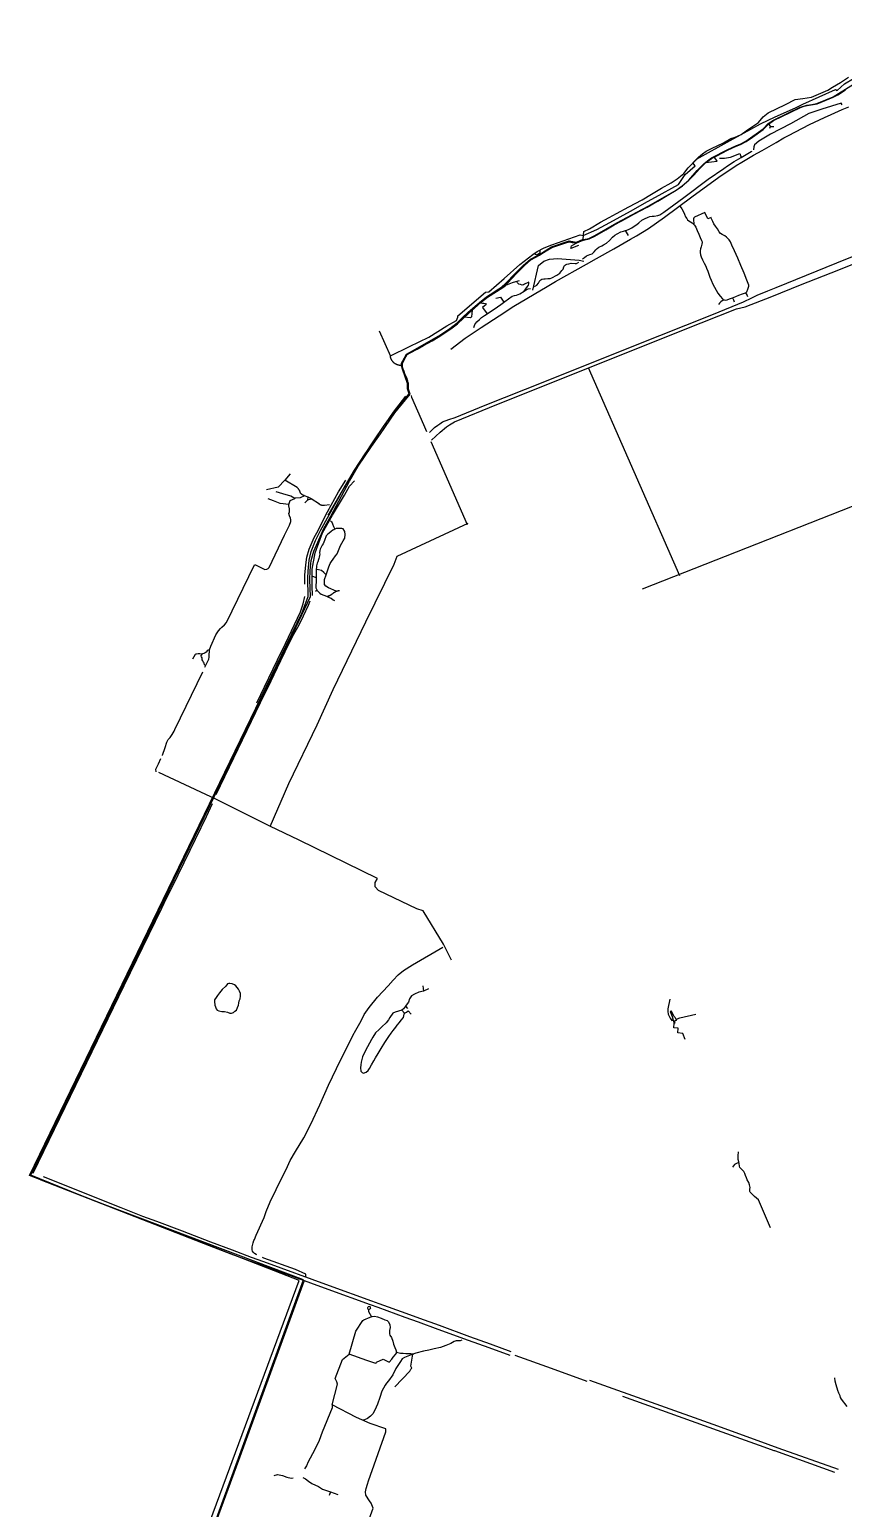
# Model space of a CAD drawing. Header units: inches. Extents: x 327545 to 344127, y 4677187 to 4689491.
# Drawn here: x 328353 to 330320, y 4683436 to 4687010 of the extents above; entities that cross this region are included whole.
import ezdxf

# ---------------------------------------------------------------- set-up
doc = ezdxf.new("R2010")
doc.units = ezdxf.units.IN
doc.header["$MEASUREMENT"] = 0
doc.layers.add('Trails', color=7, linetype='Continuous')

msp = doc.modelspace()

# ---------------------------------------------------------------- linework, layer by layer
at = {"layer": 'Trails'}
for p, q in [((330138.7635, 4686781.6508), (330143.8879, 4686776.0102)), ((330141.9536, 4686771.7547), (330143.8879, 4686776.0102)), ((330143.8879, 4686776.0102), (330151.6251, 4686775.6233)), ((330047.5603, 4686701.7335), (330069.6112, 4686710.6312)), ((330069.6112, 4686710.6312), (330072.8668, 4686700.8956)), ((329800.392, 4686512.5011), (329793.5985, 4686524.4182)), ((329680.0456, 4686487.8012), (329661.4764, 4686481.2246)), ((329197.5542, 4686282.3866), (329225.1025, 4686220.4966)), ((329702.724, 4686193.6255), (329924.3052, 4685690.9554)), ((329313.098, 4686037.5151), (329305.6227, 4686054.5845)), ((329411.3895, 4685813.0732), (329323.3921, 4686014.0092)), ((328982.9087, 4685936.2739), (328969.8638, 4685921.3773)), ((329026.073, 4685879.6889), (329017.6822, 4685883.4557)), ((329018.0834, 4685865.9806), (329025.7705, 4685873.4289)), ((329025.7705, 4685873.4289), (329026.073, 4685879.6889)), ((329025.7705, 4685873.4289), (329033.6718, 4685876.076)), ((329045.5214, 4685685.0289), (329035.9704, 4685688.7502)), ((329043.8227, 4685652.9379), (329047.4953, 4685655.2465)), ((329070.3157, 4685640.8028), (329077.1139, 4685637.7006)), ((328786.6956, 4685496.0809), (328787.7157, 4685511.0369)), ((329303.2143, 4684699.3118), (329304.829, 4684686.5221)), ((329316.7352, 4684692.0784), (329304.829, 4684686.5221)), ((329261.4486, 4684650.1578), (329266.6389, 4684644.0617)), ((329252.4413, 4684640.4845), (329259.2306, 4684633.055)), ((329908.5354, 4684616.0741), (329910.664, 4684608.9201)), ((329924.4165, 4684621.4959), (329963.1502, 4684630.8701)), ((328858.2485, 4683552.795), (329016.3637, 4683985.7735)), ((329167.6621, 4683794.0284), (329125.1011, 4683809.0273)), ((329189.6653, 4683786.2742), (329167.6621, 4683794.0284)), ((329281.5556, 4683809.6626), (329279.2365, 4683808.8241)), ((329080.0148, 4683476.3389), (329076.6862, 4683467.7907)), ((329080.0148, 4683476.3389), (329097.8265, 4683469.5237))]:
    msp.add_line(p, q, dxfattribs=at)
for points in [[(329866.1033, 4686605.1411), (329921.1998, 4686635.6201), (329937.604, 4686659.9618), (329961.6811, 4686681.1285), (329956.3895, 4686688.0077), (329964.8562, 4686697.0035), (330046.6126, 4686741.9828), (330096.3543, 4686769.4995), (330119.3731, 4686781.9349), (330154.8274, 4686798.8683), (330204.04, 4686820.8288), (330222.0317, 4686829.56), (330301.4068, 4686865.5434), (330305.111, 4686862.633), (330322.5735, 4686878.508), (330344.7986, 4686891.7372), (330362.7903, 4686896.2352), (330363.8486, 4686901.5268), (330389.5133, 4686910.2581), (330497.9926, 4686944.3894), (330592.4491, 4686976.6687), (330658.595, 4686999.6874), (330688.7576, 4687010.0062)], [(328766.6164, 4683345.2489), (329004.6415, 4683986.9321), (328352.6738, 4684240.7666), (329011.9171, 4685601.1874), (329026.0714, 4685639.5867), (329025.5601, 4685684.6434), (329026.5444, 4685701.3137), (329028.4947, 4685728.0312), (329033.0724, 4685748.5995), (329043.9391, 4685775.1921), (329055.9608, 4685799.429), (329110.8908, 4685898.2607), (329138.0344, 4685945.0178), (329208.5303, 4686050.3972), (329236.2005, 4686090.3867), (329270.2744, 4686129.8553), (329266.5097, 4686141.6649), (329266.3586, 4686154.9379), (329255.246, 4686186.5821), (329251.8594, 4686197.1655), (329251.9652, 4686203.9388), (329258.7386, 4686216.8505), (329264.0302, 4686225.9522), (329278.2119, 4686233.7839), (329318.1112, 4686256.0089), (329341.9237, 4686270.0848), (329365.2071, 4686285.3248), (329386.3738, 4686301.1998), (329399.9205, 4686314.6407), (329412.5147, 4686326.2824), (329424.0505, 4686336.5482), (329445.0056, 4686354.4553), (329457.1176, 4686363.7559), (329465.8895, 4686369.4826), (329486.9822, 4686383.3707), (329494.6127, 4686388.2364), (329503.2964, 4686396.0945), (329527.7043, 4686421.0315), (329546.8866, 4686440.6769), (329563.7538, 4686455.4274), (329580.9518, 4686464.2248), (329590.6752, 4686469.8472), (329607.7409, 4686480.8275), (329614.0909, 4686484.5978), (329657.0196, 4686499.1499), (329674.6144, 4686496.3056), (329691.1509, 4686503.251), (329692.8953, 4686522.4229), (329706.5706, 4686528.7692), (329733.2522, 4686544.2531), (329753.7651, 4686555.9694), (329771.8361, 4686565.733), (329801.1403, 4686581.3548), (329833.3749, 4686598.9293), (329855.8415, 4686612.1102), (329880.7501, 4686626.7556), (329903.7051, 4686639.4483), (329918.3572, 4686649.7001), (329933.9861, 4686662.3928), (329944.731, 4686675.5737), (329960.8483, 4686692.1719), (329970.1279, 4686701.4473), (329979.896, 4686709.7464), (329988.6873, 4686716.0927), (330001.4532, 4686722.5992), (330030.3777, 4686736.3978), (330048.1269, 4686746.911), (330058.6449, 4686750.1964), (330073.1071, 4686756.11), (330088.2268, 4686767.9374), (330114.5218, 4686785.6784), (330126.3545, 4686799.477), (330138.1873, 4686808.676), (330180.2593, 4686829.0454), (330203.2674, 4686840.8727), (330221.6739, 4686843.501), (330243.3673, 4686846.7864), (330282.8098, 4686863.8704), (330293.9852, 4686870.4411), (330313.0491, 4686882.2685), (330332.7703, 4686894.7529)], [(328782.498, 4683351.9208), (329015.2353, 4683988.8427), (328498.1387, 4684183.2648), (328355.3861, 4684241.8627), (328396.185, 4684324.4129), (328557.4753, 4684656.2011), (328798.9874, 4685156.1905), (328975.3061, 4685520.3637), (329031.5033, 4685639.7112), (329030.5044, 4685680.2517), (329031.3511, 4685702.6884), (329033.4677, 4685726.8185), (329039.9325, 4685749.1967), (329046.1767, 4685764.1193), (329064.3711, 4685804.2886), (329080.6695, 4685833.922), (329125.9487, 4685919.0516), (329146.7186, 4685954.6382), (329179.527, 4686002.2633), (329201.2228, 4686033.0873), (329235.6187, 4686084.0197), (329273.0574, 4686128.602), (329268.5534, 4686141.0882), (329268.5005, 4686148.1261), (329268.77, 4686155.1776), (329262.5738, 4686168.0228), (329258.605, 4686183.4216), (329253.3663, 4686194.3225), (329253.3663, 4686203.6358), (329265.7488, 4686225.5963), (329289.138, 4686237.9259), (329307.5001, 4686248.7738), (329330.5189, 4686261.5268), (329356.7127, 4686277.9839), (329374.334, 4686289.7843), (329386.6636, 4686299.6798), (329405.7136, 4686318.3065), (329430.472, 4686340.1773), (329438.7287, 4686347.7511), (329444.4023, 4686352.5599), (329451.3821, 4686357.662), (329458.0231, 4686363.2464), (329468.7784, 4686369.9652), (329495.303, 4686387.56), (329502.6043, 4686393.7658), (329547.8481, 4686440.0151), (329564.464, 4686454.8317), (329580.9211, 4686463.2455), (329590.2344, 4686468.5901), (329614.7349, 4686483.9227), (329657.0022, 4686498.0118), (329674.9277, 4686495.1676), (329691.7288, 4686502.3113), (329705.0903, 4686505.4202), (329719.1794, 4686511.9686), (329772.6498, 4686542.9936), (329834.683, 4686575.9787), (329849.7326, 4686584.329), (329915.5668, 4686622.234), (329930.3572, 4686632.7427), (329946.4569, 4686646.3111), (329966.8553, 4686669.093), (329972.1469, 4686674.808), (329979.9274, 4686683.0608), (329983.6183, 4686686.3019), (329987.4415, 4686689.6225), (329994.4755, 4686694.8688), (330001.463, 4686699.6697), (330039.228, 4686719.7358), (330061.4196, 4686729.6958), (330070.225, 4686733.0402), (330084.119, 4686739.9923), (330126.2605, 4686770.3938), (330138.2461, 4686783.3717), (330151.3025, 4686791.1918), (330215.8421, 4686822.2236), (330224.1301, 4686825.2024), (330232.1073, 4686827.0677), (330243.8408, 4686829.0931), (330256.0059, 4686831.193), (330295.4089, 4686847.5465), (330344.82, 4686878.344)], [(329871.3352, 4686595.6878), (329893.7118, 4686608.7334), (329916.1141, 4686621.6222), (329931.3988, 4686632.3877), (329946.036, 4686644.9629), (329957.3698, 4686657.6958), (329973.1214, 4686674.6306), (329982.395, 4686684.0954), (329987.6113, 4686688.6747), (329992.3051, 4686691.9202), (330001.0963, 4686698.2666), (330013.8369, 4686705.2483), (330040.3164, 4686718.7526), (330060.954, 4686728.5528), (330071.0539, 4686732.3702), (330084.83, 4686739.369), (330100.6358, 4686750.1112), (330126.3998, 4686768.6074), (330138.7635, 4686781.6508), (330151.4692, 4686790.0717), (330193.2073, 4686810.4447), (330216.1268, 4686821.6234), (330224.8912, 4686824.7322), (330232.5972, 4686826.3197), (330256.3767, 4686830.2223), (330295.5682, 4686846.6596), (330306.3942, 4686852.615), (330325.4581, 4686864.4423)], [(330317.3096, 4686828.5432), (330314.4921, 4686832.4914), (330267.6823, 4686817.4039), (330236.7337, 4686806.9588), (330191.8582, 4686782.5867), (330144.2748, 4686757.0541), (330116.0341, 4686740.0324), (330105.589, 4686731.5215), (330103.2678, 4686726.4924), (330103.1796, 4686719.5642)], [(329371.1633, 4686237.2805), (329405.5328, 4686264.0299), (329444.8235, 4686290.2237), (329487.8448, 4686318.5606), (329523.0874, 4686341.5794), (329604.2882, 4686389.2839), (329624.5288, 4686400.952), (329699.0224, 4686442.8919), (329723.4303, 4686456.9479), (329765.003, 4686480.4628), (329805.4843, 4686503.5477), (329819.8049, 4686511.8821), (329848.7107, 4686529.4439), (329887.6376, 4686556.8945), (329953.7505, 4686605.8425), (330019.235, 4686653.3022), (330060.5763, 4686681.2489), (330074.2023, 4686689.3848), (330103.1743, 4686706.3843), (330123.6134, 4686718.1253), (330157.5132, 4686737.4729), (330176.4971, 4686748.0894), (330187.4343, 4686754.152), (330237.9349, 4686780.4528), (330274.8113, 4686797.6838), (330290.8848, 4686804.6622), (330317.1444, 4686816.5228), (330333.6481, 4686823.4146)], [(329319.8358, 4686036.1103), (329323.7384, 4686040.079), (329331.8743, 4686048.0165), (329339.3488, 4686053.9741), (329344.3071, 4686057.615), (329351.3212, 4686061.7087), (329365.9023, 4686067.5814), (329381.1914, 4686072.8153), (329454.1504, 4686102.118), (329598.0841, 4686159.3894), (329809.6648, 4686243.8664), (330006.1738, 4686322.3836), (330079.0213, 4686351.6747), (330098.8258, 4686361.3769), (330111.6052, 4686367.8063), (330137.541, 4686378.6608), (330157.3451, 4686386.7174), (330303.9559, 4686446.0338), (331078.2357, 4686756.8872)], [(329886.1245, 4686569.1436), (329934.3571, 4686604.3225), (329993.227, 4686648.1111), (330030.7979, 4686674.5695), (330040.323, 4686680.7872), (330056.198, 4686691.3706), (330072.8668, 4686700.8956), (330097.4731, 4686715.3154), (330099.1929, 4686716.3738)], [(329987.6113, 4686688.6747), (330015.0643, 4686692.0621), (330008.0502, 4686702.0773)], [(330020.8672, 4686699.0255), (330032.4729, 4686699.0255), (330047.5603, 4686701.7335)], [(329225.0112, 4686221.3704), (329270.8527, 4686243.7714), (329318.0809, 4686266.3933), (329361.7372, 4686293.7777), (329384.756, 4686307.2715), (329388.3279, 4686314.8121), (329388.3279, 4686317.9871), (329455.003, 4686375.5341), (329462.9406, 4686376.3279), (329499.85, 4686408.4748), (329537.9501, 4686442.6061), (329569.3033, 4686466.8155), (329579.622, 4686473.5624), (329596.5554, 4686482.9552), (329615.6055, 4686489.8343), (329683.6035, 4686514.1761), (329691.2764, 4686512.5886), (329723.8203, 4686526.8761), (329755.8349, 4686544.074), (329805.3121, 4686571.0616), (329846.5872, 4686594.345), (329866.1033, 4686605.1411)], [(329254.0194, 4686198.708), (329254.0194, 4686203.3892), (329257.9266, 4686211.2), (329262.3222, 4686219.4991), (329265.7411, 4686224.8691), (329274.5323, 4686229.7509), (329289.6728, 4686237.5618), (329305.3018, 4686246.8373), (329325.8147, 4686258.0654), (329344.8624, 4686269.2936), (329361.4682, 4686280.0336), (329374.655, 4686289.309), (329387.3535, 4686299.0726), (329401.5172, 4686312.7416), (329413.7274, 4686323.9698), (329428.3795, 4686337.1507), (329444.9852, 4686351.7961), (329459.6373, 4686363.0243), (329496.7559, 4686386.4569), (329503.5936, 4686391.8269), (329516.7805, 4686406.9605), (329532.4094, 4686422.5823), (329549.0152, 4686440.1568), (329564.6441, 4686453.8259), (329585.6454, 4686465.054), (329595.4135, 4686470.9122), (329605.67, 4686477.7468), (329614.9496, 4686483.1167), (329634.9742, 4686489.9513), (329646.6959, 4686493.8567), (329657.2448, 4686496.9321), (329664.5305, 4686495.6574), (329671.1186, 4686494.3477), (329674.0465, 4686493.8567), (329682.863, 4686497.6323), (329691.629, 4686501.1794), (329705.3043, 4686504.5967), (329718.9796, 4686510.943), (329745.6612, 4686526.4269), (329766.1742, 4686538.1433), (329784.2451, 4686547.9069), (329813.5493, 4686563.5286), (329845.784, 4686581.1031), (329868.8078, 4686594.2144), (329871.3352, 4686595.6878)], [(329925.545, 4686582.5674), (329929.7631, 4686576.9458), (329932.6755, 4686571.0231), (329935.588, 4686563.8958), (329938.8018, 4686557.3707), (329941.5134, 4686553.3553), (329943.6225, 4686550.0427), (329946.4346, 4686547.8342), (329950.1505, 4686545.3246), (329954.5694, 4686542.9153), (329957.281, 4686540.8072), (329958.7725, 4686539.0279)], [(329324.5983, 4686018.123), (329345.0374, 4686037.173), (329360.251, 4686049.6084), (329368.2546, 4686055.0986), (329379.8963, 4686061.9116), (329482.5548, 4686104.0466), (329976.3003, 4686301.2136), (330061.5625, 4686335.2126), (330082.5969, 4686339.7105), (330146.7849, 4686365.3245), (330216.1092, 4686393.431), (330309.1898, 4686429.6911), (330591.7067, 4686543.2948)], [(329689.6171, 4686455.8909), (329693.8504, 4686459.4628), (329699.2744, 4686463.0347), (329707.3442, 4686466.2097), (329713.165, 4686468.3264), (329717.3984, 4686472.5597), (329722.0286, 4686478.116), (329724.8067, 4686481.0264), (329728.7755, 4686483.9368), (329735.9192, 4686487.7733), (329740.4172, 4686489.7577), (329747.5609, 4686494.1233), (329754.3078, 4686500.341), (329761.5839, 4686508.2785), (329767.4047, 4686513.3056), (329772.8287, 4686516.7452), (329782.2214, 4686521.3754), (329788.836, 4686523.0952), (329793.5985, 4686524.4182), (329796.7735, 4686525.4765), (329802.5944, 4686527.8578), (329808.2829, 4686530.5036), (329814.6329, 4686534.7369), (329820.8507, 4686538.838), (329825.3486, 4686542.6744), (329833.0215, 4686549.1568), (329839.2392, 4686552.9932), (329847.9705, 4686556.8297), (329852.2038, 4686558.1526), (329857.6278, 4686558.9464), (329862.3903, 4686559.4755), (329871.1216, 4686560.5339), (329876.6778, 4686562.2537), (329886.1245, 4686569.1436)], [(330083.5507, 4686373.6932), (330085.1576, 4686374.6971), (330086.6641, 4686376.4036), (330089.4761, 4686382.9287), (330091.083, 4686387.7472), (330091.3843, 4686390.2568), (330091.2838, 4686392.3649), (330090.2795, 4686396.4806), (330086.4632, 4686404.7122), (330079.9405, 4686421.0423), (330072.3079, 4686439.8143), (330064.876, 4686457.984), (330056.7412, 4686474.949), (330050.3127, 4686488.7718), (330046.7977, 4686497.0034), (330043.6843, 4686502.2234), (330040.8723, 4686505.3354), (330037.1563, 4686508.4473), (330033.2395, 4686511.2581), (330027.2137, 4686514.8719), (330023.2969, 4686517.482), (330019.6814, 4686521.4973), (330015.7647, 4686528.1228), (330011.2452, 4686535.0493), (330007.2281, 4686540.4701), (330004.1146, 4686546.192), (330001.403, 4686552.8175), (330000.0987, 4686555.6611), (329992.1693, 4686552.3277), (329985.2032, 4686567.5869), (329960.2292, 4686556.5499), (329958.8953, 4686555.4388), (329957.9319, 4686552.9203), (329957.5614, 4686550.55), (329957.6355, 4686547.6611), (329958.1543, 4686542.9205), (329958.7725, 4686539.0279)], [(329958.7725, 4686539.0279), (329960.3944, 4686537.093), (329963.0056, 4686532.676), (329966.6211, 4686524.6453), (329970.5379, 4686515.711), (329974.0529, 4686507.5798), (329977.3671, 4686500.2517), (329978.7731, 4686496.7382), (329978.6801, 4686495.1464), (329978.178, 4686491.4321), (329976.3702, 4686485.2082), (329974.7633, 4686479.7875), (329973.759, 4686475.5713), (329973.8595, 4686471.0539), (329974.4621, 4686465.7335), (329976.1694, 4686460.6139), (329979.3832, 4686453.5869), (329983.7017, 4686445.3554), (329987.2167, 4686438.5292), (329989.3257, 4686433.3092), (329992.4391, 4686426.1818), (329994.9499, 4686418.8537), (329997.2597, 4686411.8268), (330000.2938, 4686404.2103), (330004.3111, 4686395.0753), (330008.1274, 4686387.6468), (330012.3455, 4686380.0175), (330016.5636, 4686372.8902), (330021.8864, 4686365.3613), (330027.8118, 4686359.2378), (330029.1174, 4686357.732), (330030.7243, 4686357.0293)], [(329586.0324, 4686477.1182), (329586.1757, 4686469.6214), (329583.2124, 4686467.0814), (329578.5557, 4686465.388), (329575.5923, 4686466.2347), (329572.8782, 4686469.153)], [(329661.4764, 4686481.2246), (329663.0239, 4686487.0275), (329674.0465, 4686493.8567)], [(329569.5256, 4686380.542), (329583.3312, 4686439.8309), (329595.7106, 4686450.6629), (329610.0244, 4686455.3052), (329628.5935, 4686456.8526), (329681.2062, 4686452.5972), (329692.292, 4686450.72)], [(329573.597, 4686389.2158), (329579.2856, 4686392.5231), (329582.8575, 4686397.2856), (329586.5616, 4686403.2388), (329591.3242, 4686406.8106), (329596.219, 4686408.0013), (329598.8648, 4686407.869), (329605.744, 4686408.3981), (329611.5648, 4686408.6627), (329615.4013, 4686410.1179), (329627.1753, 4686416.7325), (329634.319, 4686421.2305), (329639.743, 4686427.5805), (329642.3888, 4686430.7555), (329644.3732, 4686436.444), (329646.2253, 4686439.7513), (329648.4743, 4686441.868), (329651.7816, 4686443.1909), (329656.4118, 4686444.117), (329662.3649, 4686445.1753), (329671.6254, 4686444.9107), (329675.0649, 4686444.9107), (329680.3566, 4686447.6888)], [(329535.9477, 4686402.8462), (329527.7323, 4686400.4772), (329519.5961, 4686397.8491), (329511.5472, 4686394.9648), (329503.5936, 4686391.8269)], [(329548.4616, 4686377.7064), (329556.1345, 4686389.2158), (329559.1772, 4686392.3908), (329559.7064, 4686395.9627), (329559.5741, 4686399.5346), (329549.2553, 4686394.7721), (329546.7418, 4686393.4492), (329543.3022, 4686392.5231), (329539.3334, 4686393.5814), (329535.2324, 4686394.9044), (329532.5865, 4686398.0794), (329530.866, 4686401.3808)], [(329426.4967, 4686290.1126), (329429.4732, 4686297.0579), (329433.7727, 4686303.3418), (329440.0566, 4686309.6257), (329445.3483, 4686314.2559), (329452.2936, 4686319.2168), (329475.7754, 4686334.4304), (329492.3119, 4686345.6752), (329501.2416, 4686352.6206), (329519.101, 4686365.8497), (329524.649, 4686366.9908), (329530.073, 4686368.0491), (329538.1428, 4686371.3564), (329548.4616, 4686377.7064), (329553.3564, 4686380.8814), (329557.9866, 4686383.2627), (329563.8074, 4686384.4533)], [(329479.5616, 4686360.5586), (329490.7799, 4686363.7336), (329499.3028, 4686351.1125)], [(330030.7243, 4686357.0293), (330032.6325, 4686356.5274), (330035.9467, 4686356.427), (330039.4617, 4686356.5274), (330045.0859, 4686359.037), (330051.9151, 4686361.7474)], [(330051.9151, 4686361.7474), (330060.05, 4686365.1605), (330067.4819, 4686368.4732), (330075.918, 4686371.5851), (330081.3413, 4686373.2917), (330083.5507, 4686373.6932)], [(330051.9151, 4686361.7474), (330054.1093, 4686356.6188), (330056.3318, 4686351.8563)], [(330083.5507, 4686373.6932), (330085.3831, 4686371.1445), (330087.1293, 4686367.4932), (330088.4787, 4686364.6357)], [(329422.2895, 4686331.6722), (329421.3531, 4686315.6852), (329418.6014, 4686313.3568), (329403.5889, 4686314.6467)], [(329442.8423, 4686349.9062), (329447.5998, 4686348.7052), (329450.9865, 4686348.9169), (329455.0082, 4686347.6469), (329456.7015, 4686345.7419), (329447.5998, 4686338.5452), (329458.6582, 4686323.3404)], [(330030.7243, 4686357.0293), (330026.7248, 4686354.6344), (330023.788, 4686352.3325), (330020.4542, 4686348.9988), (330018.4698, 4686345.665)], [(329254.0194, 4686198.708), (329253.1494, 4686198.5851), (329252.2757, 4686198.4928), (329251.3993, 4686198.431), (329250.5213, 4686198.3999), (329249.6427, 4686198.3995), (329248.7646, 4686198.4297), (329247.8882, 4686198.4906), (329247.0143, 4686198.582), (329246.1443, 4686198.704), (329245.279, 4686198.8562), (329244.4195, 4686199.0386), (329243.567, 4686199.2508), (329242.7224, 4686199.4927), (329241.8867, 4686199.764), (329241.061, 4686200.0643), (329240.2464, 4686200.3932), (329239.4437, 4686200.7504), (329238.6539, 4686201.1354), (329237.8781, 4686201.5478), (329237.1172, 4686201.987), (329236.3721, 4686202.4525), (329235.6437, 4686202.9437), (329234.9328, 4686203.4601), (329234.2405, 4686204.001), (329233.5675, 4686204.5657), (329232.9146, 4686205.1536), (329232.2826, 4686205.7639), (329231.6723, 4686206.396), (329231.0845, 4686207.049), (329230.5199, 4686207.7221), (329229.9791, 4686208.4145), (329229.4628, 4686209.1253), (329228.9716, 4686209.8538), (329228.5062, 4686210.599), (329228.0671, 4686211.36), (329227.6549, 4686212.1358), (329227.27, 4686212.9256), (329226.9129, 4686213.7284), (329226.584, 4686214.5431), (329226.2838, 4686215.3688), (329226.0127, 4686216.2045), (329225.7709, 4686217.0491), (329225.5587, 4686217.9017), (329225.3765, 4686218.7612), (329225.2243, 4686219.6265), (329225.1025, 4686220.4966), (329225.0112, 4686221.3704)], [(329268.2547, 4686143.9985), (329268.1797, 4686157.1026), (329267.2102, 4686160.2642), (329264.7643, 4686168.2402), (329259.3918, 4686179.4683), (329254.0194, 4686194.1137), (329254.0194, 4686198.708)], [(329138.0344, 4685945.0178), (329164.1196, 4685984.686), (329169.6889, 4685992.981), (329178.553, 4686006.1832), (329193.1392, 4686027.908), (329222.0639, 4686070.1723), (329232.6102, 4686085.7572), (329262.3808, 4686124.1448)], [(329305.6227, 4686054.5845), (329276.7459, 4686120.5226), (329275.6597, 4686125.3293)], [(329074.8698, 4685836.2117), (329077.7412, 4685841.158), (329138.0344, 4685945.0178)], [(330555.3044, 4685942.5655), (330542.1994, 4685936.6488), (329833.9969, 4685657.7283)], [(328969.8638, 4685921.3773), (328954.0235, 4685904.1531), (328925.6043, 4685897.8686)], [(329017.6822, 4685883.4557), (329016.6857, 4685883.9031), (329016.227, 4685884.0123), (329015.7723, 4685884.1373), (329015.3223, 4685884.2781), (329014.8774, 4685884.4343), (329014.4382, 4685884.6059), (329014.0052, 4685884.7925), (329013.5789, 4685884.9941), (329013.1599, 4685885.2103), (329012.7486, 4685885.4409), (329012.3455, 4685885.6856), (329011.9512, 4685885.9442), (329011.5661, 4685886.2162), (329011.1906, 4685886.5014), (329010.8252, 4685886.7995), (329010.4704, 4685887.11), (329010.1265, 4685887.4327), (329009.7941, 4685887.767), (329009.4734, 4685888.1127), (329009.1649, 4685888.4693), (329008.8689, 4685888.8364), (329008.5858, 4685889.2135), (329008.316, 4685889.6001), (329008.0597, 4685889.9959), (329007.8173, 4685890.4004), (329007.589, 4685890.813), (329007.3752, 4685891.2332), (329007.176, 4685891.6607), (329006.9918, 4685892.0947), (329006.8228, 4685892.5349), (329006.6691, 4685892.9807), (329006.4198, 4685893.7034), (329006.1454, 4685894.417), (329005.8463, 4685895.1206), (329005.5229, 4685895.8134), (329005.1756, 4685896.4945), (329004.8046, 4685897.163), (329004.4106, 4685897.8182), (329003.994, 4685898.4593), (329003.5553, 4685899.0854), (329003.0951, 4685899.6959), (329002.6138, 4685900.2899), (329002.1121, 4685900.8668), (329001.5906, 4685901.4259), (329001.0499, 4685901.9664), (329000.4907, 4685902.4878), (328999.9137, 4685902.9893), (328969.8638, 4685921.3773)], [(329018.2852, 4685669.7258), (329018.0585, 4685691.6334), (329020.2696, 4685716.319), (329022.8786, 4685735.2309), (329028.6834, 4685754.4985), (329040.7749, 4685782.3221), (329046.9132, 4685793.5405), (329073.2128, 4685844.748), (329099.5654, 4685892.6906), (329117.266, 4685921.3451)], [(329036.3665, 4685642.4555), (329035.5229, 4685666.0666), (329035.5229, 4685706.0747), (329043.1868, 4685745.2315), (329061.0415, 4685794.0455), (329085.1715, 4685836.8022), (329113.6408, 4685884.9565), (329125.8116, 4685906.9699), (329137.8442, 4685919.1823)], [(328979.5491, 4685862.0349), (328958.4197, 4685864.583), (328942.22, 4685871.3328), (328929.8003, 4685875.9227)], [(328979.5491, 4685862.0349), (328982.9892, 4685871.8728), (328993.8413, 4685877.0944), (328984.4126, 4685882.4393), (328964.7276, 4685887.7476), (328949.1345, 4685892.9453)], [(328983.1139, 4685829.174), (328980.7374, 4685835.1128), (328979.5491, 4685840.6556), (328980.7374, 4685844.6147), (328980.7374, 4685851.7412), (328979.5491, 4685858.8676), (328979.5491, 4685862.0349)], [(329017.6822, 4685883.4557), (329006.9021, 4685878.5496), (328995.0218, 4685877.6186), (328993.8413, 4685877.0944)], [(329033.6718, 4685876.076), (329032.7589, 4685876.6875), (329026.073, 4685879.6889)], [(329077.4843, 4685861.3254), (329065.6041, 4685860.1616), (329065.0914, 4685860.0612), (329064.5754, 4685859.9786), (329064.057, 4685859.914), (329063.5366, 4685859.8674), (329063.0149, 4685859.8388), (329062.4925, 4685859.8283), (329061.9701, 4685859.8359), (329061.4482, 4685859.8616), (329060.9276, 4685859.9054), (329060.4088, 4685859.9672), (329059.8924, 4685860.0469), (329059.3791, 4685860.1445), (329058.8695, 4685860.2598), (329058.3642, 4685860.3926), (329057.8638, 4685860.543), (329057.3689, 4685860.7105), (329056.8801, 4685860.8951), (329056.398, 4685861.0965), (329055.9232, 4685861.3145), (329055.4562, 4685861.5488), (329054.9976, 4685861.7992), (329054.5479, 4685862.0653), (329054.1078, 4685862.3468), (329053.6776, 4685862.6434), (329053.258, 4685862.9547), (329033.6718, 4685876.076)], [(328926.0134, 4685705.7625), (328929.5782, 4685707.7421), (328931.5588, 4685710.1176), (328968.7917, 4685788.5086), (328980.7374, 4685812.1497), (328984.3022, 4685820.8598), (328984.3022, 4685825.2149), (328983.1139, 4685829.174)], [(328934.3014, 4685084.3411), (328979.8554, 4685188.1814), (329048.1327, 4685330.0199), (329086.5387, 4685415.3363), (329165.4843, 4685578.504), (329233.7616, 4685718.2096), (329241.2294, 4685737.4057), (329413.0388, 4685816.9097)], [(329090.7136, 4685802.8379), (329088.0115, 4685801.2405), (329085.7096, 4685799.9705), (329082.09, 4685796.716), (329076.6609, 4685793.3823), (329073.3624, 4685790.7568), (329070.0727, 4685786.4767), (329065.469, 4685775.6817), (329062.2102, 4685767.4602), (329060.4243, 4685764.1661), (329058.6383, 4685760.6736), (329057.1699, 4685757.2208), (329055.5427, 4685754.395), (329054.4843, 4685751.3258), (329053.8651, 4685745.6449), (329054.061, 4685742.33), (329053.8493, 4685738.9433), (329053.1085, 4685734.9216), (329052.156, 4685732.0641), (329051.4152, 4685729.3125), (329049.4604, 4685723.6223), (329047.8168, 4685720.3166), (329046.5468, 4685713.7549), (329045.3247, 4685701.947), (329045.5214, 4685685.0289)], [(329069.7519, 4685692.1625), (329076.264, 4685711.9566), (329079.7036, 4685719.4973), (329082.4817, 4685724.6567), (329086.3182, 4685730.0145), (329092.4698, 4685738.4812), (329096.2346, 4685742.9287), (329104.1776, 4685762.8229), (329111.1891, 4685774.4117), (329114.4435, 4685780.9998), (329115.5247, 4685789.8292), (329114.8844, 4685797.1879), (329110.6511, 4685803.1411), (329107.2501, 4685804.26), (329096.8982, 4685804.4254), (329093.5579, 4685803.9954), (329090.7136, 4685802.8379)], [(329079.9153, 4685822.9099), (329082.5346, 4685820.1318), (329084.0428, 4685817.9093), (329084.9159, 4685815.2899), (329087.7734, 4685808.8605), (329089.4403, 4685806.1617), (329090.7136, 4685802.8379)], [(328828.9701, 4685577.0904), (328896.7024, 4685716.4522), (328898.6828, 4685716.4522), (328921.6564, 4685705.3666), (328926.0134, 4685705.7625)], [(329045.5214, 4685685.0289), (329045.5893, 4685679.1928), (329045.457, 4685673.9011), (329044.6826, 4685668.4161), (329045.0133, 4685661.14), (329046.1378, 4685657.5681), (329047.0639, 4685655.9145), (329047.5461, 4685655.2855), (329050.8882, 4685651.303), (329054.3807, 4685648.0089), (329057.813, 4685645.5576), (329070.3157, 4685640.8028)], [(329069.7519, 4685692.1625), (329064.4603, 4685697.9833), (329058.3087, 4685703.0104), (329051.0326, 4685704.7963), (329046.2372, 4685705.3098)], [(329094.0396, 4685652.6115), (329075.4703, 4685660.5612), (329068.7234, 4685664.9269), (329065.7468, 4685669.3586), (329065.2838, 4685674.9149), (329065.6806, 4685681.2649), (329069.7519, 4685692.1625)], [(329077.1087, 4685642.1181), (329077.1855, 4685642.1622), (329077.2638, 4685642.2036), (329077.3435, 4685642.2423), (329077.7148, 4685642.4147), (329079.6478, 4685643.3349), (329080.0127, 4685643.5207), (329080.3712, 4685643.7182), (329080.723, 4685643.9275), (329081.0679, 4685644.1482), (329081.4052, 4685644.3801), (329081.7347, 4685644.6229), (329086.418, 4685648.1533), (329087.0404, 4685648.6456), (329087.679, 4685649.1166), (329088.3334, 4685649.5655), (329089.0026, 4685649.9919), (329089.686, 4685650.3954), (329090.3827, 4685650.7753), (329091.219, 4685651.1607), (329091.9053, 4685651.5592), (329092.6047, 4685651.9341), (329093.3164, 4685652.285), (329094.0396, 4685652.6115)], [(329094.0396, 4685652.6115), (329094.7736, 4685652.9132), (329095.5173, 4685653.1898), (329096.2701, 4685653.4409), (329097.031, 4685653.6663), (329097.799, 4685653.8656), (329098.5734, 4685654.0387), (329099.3533, 4685654.1854), (329100.1377, 4685654.3055), (329100.9257, 4685654.3988), (329101.7165, 4685654.4653)], [(328803.4673, 4685161.8017), (328889.5422, 4685339.0483), (328910.9999, 4685383.7895), (328928.4889, 4685419.2966), (328960.1861, 4685485.5219), (328982.0672, 4685530.1308), (328991.1783, 4685548.6619), (329004.2305, 4685571.1736), (329014.5758, 4685593.2928), (329026.6337, 4685619.2109), (329031.271, 4685629.6466)], [(328902.33, 4685383.3336), (328920.4276, 4685421.3702), (328952.0189, 4685486.9341), (328971.2277, 4685526.066), (328992.8971, 4685572.5799), (329007.8196, 4685602.9806), (329013.8521, 4685622.4275), (329017.823, 4685639.8087)], [(329070.3157, 4685640.8028), (329071.1663, 4685640.687), (329072.0237, 4685640.6458), (329072.8816, 4685640.6794), (329073.7332, 4685640.7877), (329074.572, 4685640.9698), (329075.3919, 4685641.2243), (329077.1087, 4685642.1181)], [(329077.1139, 4685637.7006), (329077.0385, 4685637.7471), (329076.9648, 4685637.7962), (329076.8928, 4685637.8478), (329076.8226, 4685637.9019), (329076.7543, 4685637.9583), (329076.688, 4685638.0171), (329076.6238, 4685638.0781), (329076.5617, 4685638.1413), (329076.5018, 4685638.2065), (329076.4442, 4685638.2739), (329076.389, 4685638.3431), (329076.3362, 4685638.4142), (329076.2858, 4685638.4871), (329076.238, 4685638.5617), (329076.1929, 4685638.6379), (329076.1503, 4685638.7156), (329076.1105, 4685638.7947), (329076.0734, 4685638.8751), (329076.0391, 4685638.9568), (329076.0076, 4685639.0396), (329075.979, 4685639.1235), (329075.9534, 4685639.2083), (329075.9306, 4685639.2939), (329075.9108, 4685639.3802), (329075.894, 4685639.4672), (329075.8803, 4685639.5547), (329075.8695, 4685639.6426), (329075.8618, 4685639.7309), (329075.8571, 4685639.8193), (329075.8554, 4685639.9079), (329075.8569, 4685639.9965), (329075.8613, 4685640.0849), (329075.8689, 4685640.1732), (329075.8794, 4685640.2611), (329075.893, 4685640.3487), (329075.9096, 4685640.4357), (329075.9292, 4685640.5221), (329075.9517, 4685640.6078), (329075.9772, 4685640.6926), (329076.0056, 4685640.7765), (329076.0368, 4685640.8594), (329076.0709, 4685640.9411), (329076.1078, 4685641.0217), (329076.1475, 4685641.1009), (329076.1898, 4685641.1787), (329076.2349, 4685641.255), (329076.2825, 4685641.3297), (329076.3326, 4685641.4027), (329076.3853, 4685641.4739), (329076.4404, 4685641.5433), (329076.4978, 4685641.6108), (329076.5575, 4685641.6762), (329076.6194, 4685641.7395), (329076.6835, 4685641.8007), (329076.7497, 4685641.8596), (329076.8178, 4685641.9162), (329076.8879, 4685641.9704), (329076.9598, 4685642.0222), (329077.0334, 4685642.0714), (329077.1087, 4685642.1181)], [(329077.1139, 4685637.7006), (329081.6461, 4685635.6661), (329086.4524, 4685632.1275), (329090.241, 4685630.3509)], [(328787.7157, 4685511.0369), (328790.5489, 4685520.0787), (328803.2239, 4685547.3968), (328809.5615, 4685556.8987), (328813.9185, 4685562.4415), (328817.8794, 4685565.6088), (328823.8209, 4685571.1516), (328828.9701, 4685577.0904)], [(328787.7157, 4685511.0369), (328784.696, 4685510.4844), (328781.7856, 4685508.4207), (328779.3514, 4685505.6161), (328776.8643, 4685504.1344), (328773.6893, 4685502.1236), (328770.3815, 4685501.3575)], [(328754.4805, 4685500.2715), (328752.8137, 4685499.7159), (328746.4928, 4685488.3291)], [(328770.3815, 4685501.3575), (328768.6622, 4685500.9594), (328764.0585, 4685501.2769), (328760.0368, 4685501.4357), (328756.4385, 4685500.8007), (328754.4805, 4685500.2715)], [(328776.7056, 4685473.3898), (328775.5943, 4685475.9298), (328774.4302, 4685478.8402), (328773.0543, 4685481.6448), (328771.4139, 4685484.7669), (328769.9322, 4685486.8306), (328769.6147, 4685489.159), (328769.6677, 4685492.0694), (328768.5564, 4685494.5565), (328767.4451, 4685495.9852), (328767.8156, 4685497.5727), (328770.3815, 4685501.3575)], [(328776.306, 4685468.7962), (328785.7353, 4685488.4698), (328786.5275, 4685493.6167), (328786.6956, 4685496.0809)], [(328702.2173, 4685314.7438), (328704.1397, 4685318.2266), (328771.1659, 4685458.0719)], [(328673.6488, 4685256.046), (328674.0365, 4685256.8599), (328680.374, 4685274.676), (328684.335, 4685288.1371), (328687.8998, 4685294.4718), (328692.2568, 4685299.6187), (328697.8022, 4685306.7451), (328702.2173, 4685314.7438)], [(328658.5888, 4685216.4766), (328657.7966, 4685222.4153), (328664.1341, 4685235.4805), (328670.0755, 4685248.5457)], [(329372.4842, 4684760.8839), (329353.0511, 4684799.7362), (329304.4685, 4684880.216), (329289.1997, 4684885.0726), (329196.1987, 4684929.4752), (329188.5644, 4684938.4945), (329188.5644, 4684948.9014), (329193.4226, 4684958.6145), (329004.6446, 4685050.8887), (328933.1588, 4685084.8845), (328804.7619, 4685149.4071), (328665.2605, 4685214.6235)], [(328361.172, 4684246.6757), (328581.432, 4684699.6658), (328672.4694, 4684886.8634), (328684.1071, 4684910.7938), (328697.2043, 4684937.725), (328740.7594, 4685027.2861), (328780.3421, 4685108.6788), (328795.3069, 4685139.4505)], [(328902.2981, 4684049.273), (328900.8277, 4684050.0071), (328896.4621, 4684052.6265), (328893.049, 4684055.5634), (328891.9377, 4684057.7594), (328891.144, 4684061.0667), (328890.7471, 4684064.1888), (328890.7736, 4684068.0517), (328893.0117, 4684077.8682), (328895.1284, 4684083.7949), (328896.0809, 4684086.3349), (328900.3142, 4684096.6007), (328919.5759, 4684139.2517), (328924.6559, 4684153.8567), (328934.214, 4684176.9527), (328948.6802, 4684207.3026), (328976.0403, 4684262.8901), (328982.9327, 4684276.6903), (328995.2227, 4684298.4104), (329015.7306, 4684332.1647), (329032.3952, 4684364.7387), (329054.397, 4684411.8653), (329075.1032, 4684459.3766), (329104.4545, 4684519.552), (329124.5274, 4684559.1777), (329134.37, 4684579.3919), (329141.4608, 4684592.1977), (329154.4783, 4684614.5286), (329161.675, 4684629.6628), (329173.3291, 4684646.7038), (329193.5256, 4684671.6673), (329219.4019, 4684699.2898), (329231.3082, 4684712.8365), (329243.6907, 4684725.907), (329256.8035, 4684736.0131), (329278.1395, 4684749.6137), (329352.1172, 4684792.2646)], [(328857.8855, 4684652.3284), (328858.6792, 4684657.0909), (328859.6317, 4684662.806), (328861.5367, 4684667.7272), (328862.4892, 4684673.9185), (328862.3305, 4684677.0935), (328862.4892, 4684680.7447), (328860.4255, 4684685.9835), (328857.4092, 4684691.381), (328854.2342, 4684694.7148), (328851.0592, 4684699.1598), (328848.2017, 4684701.541), (328842.8042, 4684703.9223), (328836.7717, 4684704.8748), (328834.2317, 4684705.0335), (328831.0567, 4684703.9223), (328826.9291, 4684698.2073), (328818.5154, 4684689.9523), (328811.6891, 4684682.491), (328806.6091, 4684675.6647), (328803.7516, 4684670.5847), (328799.9416, 4684664.8697), (328799.9416, 4684661.536), (328800.7353, 4684652.0109), (328801.8466, 4684648.0422), (328803.4341, 4684643.2797), (328806.1329, 4684639.9459), (328810.5779, 4684638.5172), (328817.2454, 4684637.4059), (328823.5954, 4684637.0884), (328831.2154, 4684635.5009), (328836.4542, 4684633.2784), (328841.0579, 4684633.1196), (328845.8204, 4684634.8659), (328849.3129, 4684637.5647), (328852.8055, 4684640.5809), (328855.3455, 4684646.6134), (328857.6643, 4684652.0295)], [(329304.829, 4684686.5221), (329294.1133, 4684683.744), (329283.0008, 4684678.5846), (329276.2539, 4684674.6158), (329271.0945, 4684667.4721), (329268.7133, 4684659.5346), (329262.7601, 4684651.9939), (329261.4486, 4684650.1578)], [(329261.4486, 4684650.1578), (329256.807, 4684643.6595), (329252.4413, 4684640.4845)], [(329900.4402, 4684666.4806), (329899.125, 4684658.6155), (329897.581, 4684651.7496), (329895.6144, 4684643.3711), (329895.4555, 4684637.3484), (329896.4427, 4684630.7389), (329898.5861, 4684625.9719), (329901.5458, 4684621.3514), (329905.3485, 4684615.3467), (329908.5354, 4684616.0741)], [(329252.4413, 4684640.4845), (329236.1694, 4684635.722), (329230.6132, 4684633.3407), (329223.4694, 4684622.2282), (329220.2944, 4684617.0688), (329215.135, 4684609.9251), (329203.9855, 4684599.8233), (329197.6354, 4684593.6849), (329188.9983, 4684585.8133), (329182.583, 4684575.4474), (329179.1897, 4684569.6408), (329174.2787, 4684560.7572), (329169.546, 4684551.6378), (329163.5079, 4684539.4071), (329157.7058, 4684527.5926), (329154.4554, 4684514.9448), (329153.6087, 4684507.9597), (329152.3387, 4684500.5514), (329153.6087, 4684493.1431), (329156.9954, 4684489.5447), (329160.1704, 4684488.063), (329166.7321, 4684490.1797), (329170.9654, 4684494.2014), (329174.3521, 4684499.7047), (329179.2204, 4684508.3831), (329184.7238, 4684517.4848), (329189.1688, 4684525.1048), (329195.3071, 4684535.6881), (329202.7155, 4684547.9648), (329211.8171, 4684562.1465), (329221.3422, 4684576.3282), (329226.8455, 4684584.3716), (329231.5022, 4684590.9332), (329237.8522, 4684599.1883), (329241.6622, 4684603.8449), (329246.9539, 4684610.6183), (329251.3989, 4684616.1216), (329256.4789, 4684622.26), (329258.5956, 4684630.3033), (329259.2306, 4684633.055)], [(329259.2306, 4684633.055), (329264.0989, 4684635.1717), (329267.9089, 4684638.9817), (329275.3444, 4684630.6028)], [(329916.5551, 4684616.4182), (329913.1193, 4684622.5879), (329910.1864, 4684625.6774), (329904.5803, 4684638.1451), (329901.3793, 4684636.9262), (329906.371, 4684624.8436), (329908.5354, 4684616.0741)], [(329937.9259, 4684569.3802), (329932.3303, 4684584.2772), (329920.2354, 4684585.6717), (329920.9654, 4684596.8004), (329909.8087, 4684597.754), (329910.664, 4684608.9201)], [(329910.664, 4684608.9201), (329913.6816, 4684610.0565), (329912.1709, 4684614.8877), (329916.5551, 4684616.4182)], [(329916.5551, 4684616.4182), (329918.5648, 4684619.3056), (329924.4165, 4684621.4959)], [(330067.682, 4684272.5388), (330067.3859, 4684273.566), (330065.7222, 4684279.7256), (330065.5051, 4684282.6674), (330065.8645, 4684288.6315), (330066.9267, 4684297.951)], [(330067.682, 4684272.5388), (330061.4637, 4684269.5216), (330057.0711, 4684266.9939), (330051.8491, 4684260.7775)], [(330144.1106, 4684114.0038), (330114.9436, 4684181.9399), (330105.1072, 4684189.6746), (330094.8239, 4684200.2477), (330093.9971, 4684202.0864), (330094.1032, 4684207.384), (330094.3928, 4684211.6588), (330092.9822, 4684218.4849), (330091.6284, 4684223.955), (330087.8149, 4684229.9768), (330085.8746, 4684234.9069), (330083.8542, 4684240.6298), (330081.8106, 4684245.7897), (330079.2837, 4684250.1797), (330069.9771, 4684259.8104), (330069.0935, 4684263.0052), (330068.3728, 4684270.1415), (330067.682, 4684272.5388)], [(329514.242, 4683805.5625), (329464.1034, 4683823.9511), (329414.097, 4683842.0751), (329340.3443, 4683868.9303), (329293.1822, 4683886.0621), (329260.4399, 4683897.9023), (329195.1539, 4683921.781), (329176.9637, 4683927.9987), (329074.7682, 4683964.9743), (328915.621, 4684023.1827), (328886.2522, 4684033.6999), (328839.8177, 4684050.964), (328787.4963, 4684070.874), (328381.0991, 4684229.6567)], [(328722.5674, 4684106.1959), (328660.324, 4684129.347), (328626.1927, 4684141.7163), (328573.8051, 4684162.6846), (328386.0526, 4684237.3908)], [(329517.3112, 4683814.5584), (329467.1725, 4683832.9469), (329417.1662, 4683851.0709), (329343.4134, 4683877.9262), (329296.2514, 4683895.058), (329263.5091, 4683906.8981), (329198.223, 4683930.7768), (329180.0329, 4683936.9945), (329077.8374, 4683973.9701), (328918.6902, 4684032.1786), (328889.3214, 4684042.6958), (328842.8869, 4684059.9599), (328790.5654, 4684079.8698), (328722.5674, 4684106.1959)], [(329020.2509, 4683995.8212), (329020.7484, 4684002.3367), (328995.4817, 4684013.6868), (328918.6872, 4684041.0906), (328915.9334, 4684042.4655)], [(329141.6867, 4683864.8346), (329158.434, 4683890.231), (329161.092, 4683892.2238), (329176.3754, 4683898.5343), (329180.6946, 4683899.8628), (329186.6751, 4683900.5271), (329193.6523, 4683899.5307), (329202.2908, 4683895.8773), (329211.5937, 4683892.2238), (329216.9097, 4683890.231), (329220.2322, 4683886.9097), (329223.8869, 4683880.2671), (329224.5514, 4683873.6245), (329223.2224, 4683865.9855), (329222.5579, 4683858.3465), (329223.5546, 4683855.0252), (329227.5416, 4683849.379), (329230.5318, 4683840.7436), (329232.8576, 4683833.4367), (329235.8478, 4683825.1335), (329238.5058, 4683819.1551), (329239.8348, 4683813.841)], [(329172.3885, 4683916.4693), (329171.1798, 4683917.6778), (329170.505, 4683919.6558), (329170.6109, 4683921.9313), (329171.2394, 4683923.2539), (329172.43, 4683924.2064), (329175.3748, 4683924.8281), (329176.2524, 4683922.6134), (329176.4666, 4683921.365), (329176.6963, 4683920.0263), (329175.8101, 4683918.8353), (329174.4871, 4683917.6778), (329173.528, 4683916.9502), (329172.3885, 4683916.4693)], [(329172.3885, 4683916.4693), (329172.0562, 4683913.4802), (329172.3885, 4683911.8195), (329179.3872, 4683899.4606)], [(329213.747, 4683622.6492), (329213.6282, 4683628.8881), (329175.688, 4683641.5294), (329143.0173, 4683656.2776), (329083.9991, 4683686.8276), (329097.3499, 4683736.649), (329095.4197, 4683741.9578), (329091.3764, 4683750.0343), (329109.2927, 4683796.3859), (329125.1011, 4683809.0273), (329141.6867, 4683864.8346)], [(329397.9849, 4683843.0685), (329393.9979, 4683841.4078), (329388.6819, 4683841.4078), (329384.3627, 4683841.0757), (329379.379, 4683839.7472), (329371.0728, 4683834.7652), (329358.7796, 4683829.7833), (329346.1542, 4683825.4656), (329330.8708, 4683821.48), (329318.2454, 4683818.823), (329304.6232, 4683816.4981), (329286.6818, 4683811.5161), (329281.5556, 4683809.6626)], [(329279.2365, 4683808.8241), (329271.0661, 4683805.8699), (329259.1052, 4683800.8879), (329253.7892, 4683797.8987), (329249.1378, 4683790.924), (329238.1736, 4683774.6496), (329230.8641, 4683758.7073), (329220.2322, 4683744.4257), (329215.9317, 4683738.8729), (329212.2582, 4683734.1297), (329204.2843, 4683719.1838), (329199.3005, 4683704.57), (329193.6523, 4683687.9635), (329187.6719, 4683673.6819), (329182.3559, 4683664.7144), (329177.0399, 4683659.4003), (329169.7304, 4683653.422), (329162.0888, 4683650.1006), (329157.4371, 4683649.7682)], [(329189.6653, 4683786.2742), (329191.3266, 4683789.2634), (329207.618, 4683796.564), (329221.9585, 4683789.7906), (329228.0968, 4683796.8815), (329232.0127, 4683801.5381), (329237.4102, 4683807.8352), (329239.9502, 4683811.3278), (329239.8348, 4683813.841)], [(329235.9314, 4683729.7845), (329272.2041, 4683768.1747), (329274.1488, 4683772.6197), (329276.411, 4683775.12), (329274.506, 4683779.9222), (329279.2365, 4683808.8241)], [(329239.8348, 4683813.841), (329249.0243, 4683811.163), (329255.7712, 4683811.5995), (329262.0954, 4683810.8518), (329268.4081, 4683810.8518), (329274.7209, 4683810.5197), (329279.0401, 4683810.1876), (329281.5556, 4683809.6626)], [(329700.6759, 4683743.2518), (329614.372, 4683774.0027), (329526.7224, 4683806.0071)], [(330329.0577, 4683682.67), (330315.7293, 4683699.9702), (330313.3743, 4683704.0394), (330312.6304, 4683708.384), (330309.2718, 4683714.5335), (330306.6644, 4683721.2031), (330302.3116, 4683734.8953), (330300.5235, 4683743.3925), (330299.592, 4683752.0017)], [(330308.2895, 4683530.0164), (330162.599, 4683582.0291), (330138.6013, 4683590.6017), (330016.6654, 4683634.8449), (329706.8526, 4683745.2341)], [(329083.9991, 4683686.8276), (329084.233, 4683679.0493), (329060.3112, 4683620.5943), (329053.0017, 4683600.0022), (329041.7053, 4683576.7531), (329026.4219, 4683548.8541), (329022.0041, 4683539.1384), (329017.127, 4683531.574)], [(330299.6923, 4683523.0241), (330154.0839, 4683575.2135), (330152.5868, 4683575.7008), (330128.5626, 4683584.2469), (330016.1495, 4683624.9097), (329786.6111, 4683706.6965)], [(329144.8245, 4683330.7659), (329183.0652, 4683437.1609), (329178.5748, 4683448.9691), (329174.5003, 4683454.737), (329165.9661, 4683468.4786), (329165.134, 4683475.9037), (329166.1394, 4683484.2646), (329169.2615, 4683494.8903), (329172.1719, 4683503.013), (329213.9785, 4683621.3924), (329213.747, 4683622.6492)], [(329382.0773, 4683118.6714), (329283.1852, 4683154.0551), (328798.0051, 4683328.3911), (328785.3844, 4683335.9318), (328784.5907, 4683351.0924), (328858.2485, 4683552.795)], [(328944.0244, 4683515.6411), (328951.9983, 4683518.2981), (328963.9593, 4683515.6411), (328974.5912, 4683511.6555), (328985.2231, 4683509.6628), (328989.9883, 4683509.9135)], [(329013.2964, 4683511.1383), (329019.7769, 4683507.67), (329027.0864, 4683502.3559), (329035.0603, 4683496.3775), (329051.0082, 4683489.0707), (329060.9757, 4683483.0923), (329080.0148, 4683476.3389)]]:
    msp.add_lwpolyline(points, dxfattribs=at)

doc.saveas('drawing.dxf')
